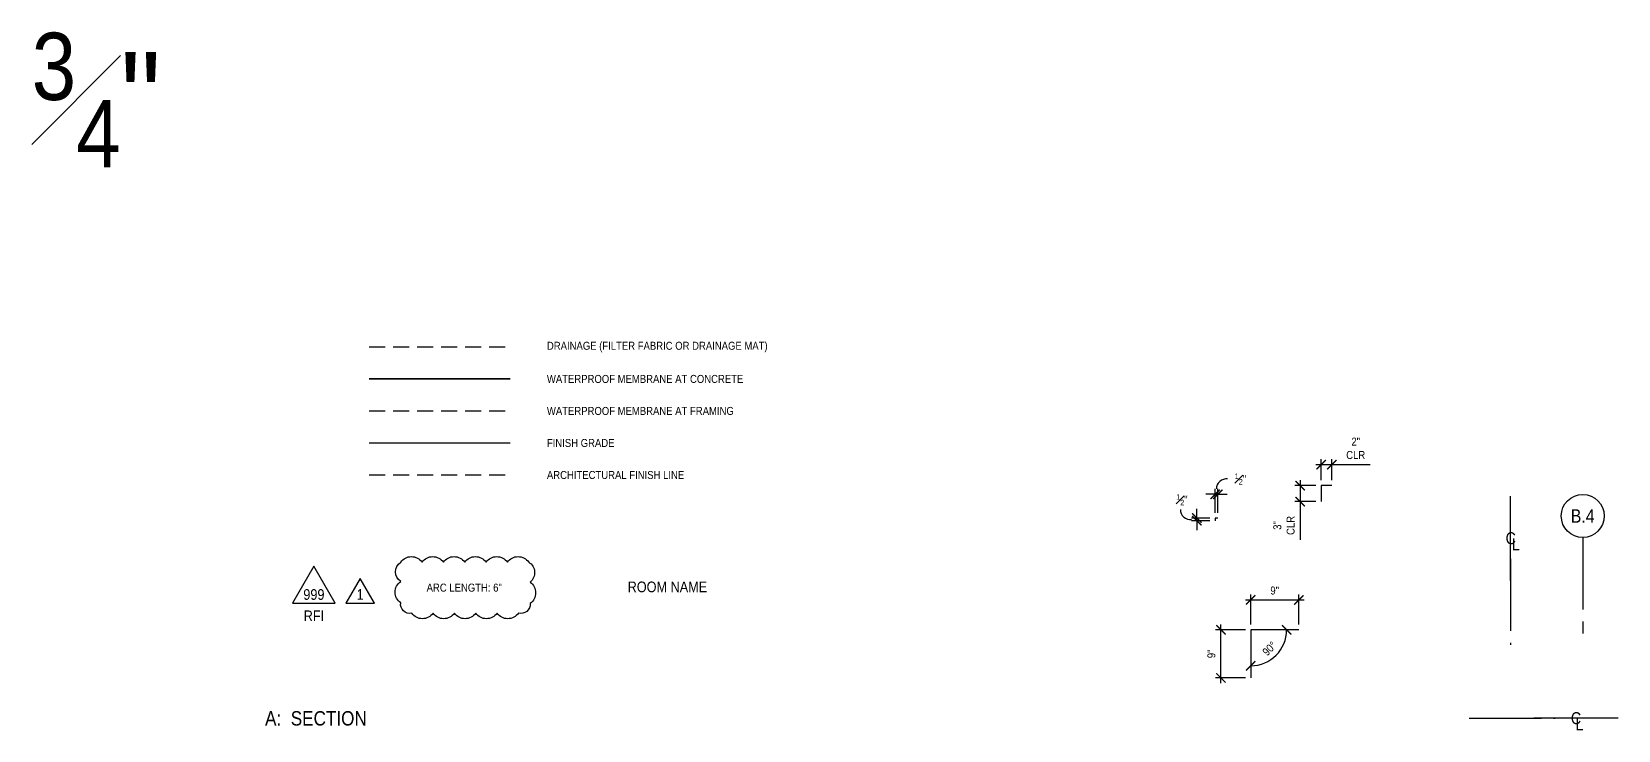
# Model space of a CAD drawing. Header units: inches. Extents: x -16404 to 14624, y -1591 to 16152.
# Drawn here: x 1988.7 to 2286.1, y -154.7 to -23.8 of the extents above; entities that cross this region are included whole.
import ezdxf
from ezdxf.enums import TextEntityAlignment as Align

# ---------------------------------------------------------------- set-up
doc = ezdxf.new("R2010")
doc.units = ezdxf.units.IN
doc.header["$LTSCALE"] = 24
doc.header["$MEASUREMENT"] = 0
doc.linetypes.add('CENTER2', pattern=[1.125, 0.75, -0.125, 0.125, -0.125])
doc.linetypes.add('HIDDEN2', pattern=[0.1875, 0.125, -0.0625])
doc.layers.get('0').update_dxf_attribs({"linetype": 'CONTINUOUS'})
doc.layers.get('DefPoints').update_dxf_attribs({"color": 251, "linetype": 'CONTINUOUS'})
for name, color, linetype in [('S-ANNO-DIMS', 2, 'CONTINUOUS'), ('S-ANNO-NOTE', 4, 'CONTINUOUS'), ('S-ARCH-FINISHES', 1, 'HIDDEN2'), ('S-GRADE', 3, 'CONTINUOUS'), ('S-GRID', 1, 'CENTER2'), ('S-MEMBRANE', 6, 'HIDDEN2'), ('S-REV-1', 2, 'CONTINUOUS'), ('S-REV-DELTA', 2, 'CONTINUOUS'), ('S-ROOM-NAME', 252, 'CONTINUOUS')]:
    doc.layers.add(name, color=color, linetype=linetype)
doc.layers.add('S-ANNO-GRID-NONPLOT', color=251, linetype='CONTINUOUS', plot=False)
doc.layers.add('S-ANNO-NONPLOT', color=253, linetype='CONTINUOUS', plot=False)
doc.styles.add('Arial', font='arial.ttf', dxfattribs={"width": 0.85})
doc.dimstyles.new('DIM-16_Se', dxfattribs={"dimscale": 16, "dimtxt": 0.09375, "dimasz": 0.109375, "dimexe": 0.0625, "dimexo": 0.0625, "dimgap": 0.0625, "dimtad": 1, "dimdec": 4, "dimzin": 11, "dimdsep": 46, "dimlunit": 4, "dimtxsty": 'Arial', "dimblk": 'ARCHTICK', "dimcen": 0.125, "dimdle": 0.0625, "dimclrd": 256, "dimclre": 256, "dimclrt": 4, "dimadec": 0, "dimazin": 0, "dimtfac": 0.75, "dimtdec": 4, "dimtmove": 0, "dimatfit": 3, "dimfxl": 1, "dimfrac": 1, "dimtolj": 1, "dimtzin": 0, "dimarcsym": 0})

# ---------------------------------------------------------------- blocks, each defined once
blk = doc.blocks.new('_ARCHTICK')
at = {"color": 0, "linetype": 'ByBlock', "const_width": 0.15}
blk.add_lwpolyline([(-0.5, -0.5), (0.5, 0.5)], dxfattribs=at)
blk = doc.blocks.new('*D705')
at = {"layer": 'DefPoints', "color": 0, "transparency": 16777216}
for p in [(2207.08, -114.95), (2210.5, -114.95), (2210.5, -115.45)]:
    blk.add_point(p, dxfattribs=at)
at = {"layer": 'S-ANNO-DIMS', "lineweight": -2, "transparency": 16777216}
for p, q in [((2209.5, -114.95), (2206.08, -114.95)), ((2209.5, -115.45), (2206.08, -115.45)), ((2207.08, -114.95), (2207.08, -113.2)), ((2207.08, -115.45), (2207.08, -114.95)), ((2207.08, -115.45), (2207.08, -117.2))]:
    blk.add_line(p, q, dxfattribs=at)
at = {"layer": 'S-ANNO-DIMS', "lineweight": -2, "transparency": 16777216, "xscale": 1.75, "yscale": 1.75, "zscale": 1.75}
for p, rotation in [((2207.08, -114.95), 270), ((2207.08, -115.45), 90)]:
    blk.add_blockref('_ARCHTICK', p, dxfattribs=dict(at, rotation=rotation))
blk = doc.blocks.new('*D706')
at = {"layer": 'DefPoints', "color": 0, "transparency": 16777216}
for p in [(2211, -110.49), (2210.5, -114.95), (2211, -114.95)]:
    blk.add_point(p, dxfattribs=at)
at = {"layer": 'S-ANNO-DIMS', "lineweight": -2, "transparency": 16777216}
for p, q in [((2210.5, -113.95), (2210.5, -109.49)), ((2211, -113.95), (2211, -109.49)), ((2210.5, -110.49), (2208.75, -110.49)), ((2210.5, -110.49), (2211, -110.49)), ((2211, -110.49), (2212.75, -110.49))]:
    blk.add_line(p, q, dxfattribs=at)
at = {"layer": 'S-ANNO-DIMS', "lineweight": -2, "transparency": 16777216, "xscale": 1.75, "yscale": 1.75, "zscale": 1.75}
blk.add_blockref('_ARCHTICK', (2210.5, -110.49), dxfattribs=at)
at = {"layer": 'S-ANNO-DIMS', "lineweight": -2, "transparency": 16777216, "xscale": 1.75, "yscale": 1.75, "zscale": 1.75, "rotation": 180}
blk.add_blockref('_ARCHTICK', (2211, -110.49), dxfattribs=at)
blk = doc.blocks.new('*D707')
at = {"layer": 'DefPoints', "color": 0, "transparency": 16777216}
for p in [(2211.58, -135.9), (2217.17, -135.9), (2217.17, -144.9)]:
    blk.add_point(p, dxfattribs=at)
at = {"layer": 'S-ANNO-DIMS', "lineweight": -2, "transparency": 16777216}
for p, q in [((2216.17, -135.9), (2210.58, -135.9)), ((2211.58, -145.9), (2211.58, -134.9)), ((2216.17, -144.9), (2210.58, -144.9))]:
    blk.add_line(p, q, dxfattribs=at)
at = {"layer": 'S-ANNO-DIMS', "lineweight": -2, "transparency": 16777216, "xscale": 1.75, "yscale": 1.75, "zscale": 1.75}
for p, rotation in [((2211.58, -135.9), 90), ((2211.58, -144.9), 270)]:
    blk.add_blockref('_ARCHTICK', p, dxfattribs=dict(at, rotation=rotation))
at = {"layer": 'S-ANNO-DIMS', "color": 4, "transparency": 16777216, "insert": (2209.81, -140.4), "char_height": 1.5, "attachment_point": 5, "rotation": 90, "style": 'Arial'}
blk.add_mtext('\\A1;9"', dxfattribs=at)
blk = doc.blocks.new('*D708')
at = {"layer": 'DefPoints', "color": 0, "transparency": 16777216}
for p in [(2226.17, -130.3), (2217.17, -135.9), (2226.17, -135.9)]:
    blk.add_point(p, dxfattribs=at)
at = {"layer": 'S-ANNO-DIMS', "lineweight": -2, "transparency": 16777216}
for p, q in [((2216.17, -130.3), (2227.17, -130.3)), ((2217.17, -134.9), (2217.17, -129.3)), ((2226.17, -134.9), (2226.17, -129.3))]:
    blk.add_line(p, q, dxfattribs=at)
at = {"layer": 'S-ANNO-DIMS', "lineweight": -2, "transparency": 16777216, "xscale": 1.75, "yscale": 1.75, "zscale": 1.75, "rotation": 180}
blk.add_blockref('_ARCHTICK', (2217.17, -130.3), dxfattribs=at)
at = {"layer": 'S-ANNO-DIMS', "lineweight": -2, "transparency": 16777216, "xscale": 1.75, "yscale": 1.75, "zscale": 1.75}
blk.add_blockref('_ARCHTICK', (2226.17, -130.3), dxfattribs=at)
at = {"layer": 'S-ANNO-DIMS', "color": 4, "transparency": 16777216, "insert": (2221.67, -128.54), "char_height": 1.5, "attachment_point": 5, "style": 'Arial'}
blk.add_mtext('\\A1;9"', dxfattribs=at)
blk = doc.blocks.new('*D720')
at = {"layer": 'DefPoints', "color": 0, "transparency": 16777216}
for p in [(2217.17, -135.9), (2217.17, -135.9), (2226.17, -135.9), (2220.55, -141.74), (2217.17, -144.9)]:
    blk.add_point(p, dxfattribs=at)
at = {"layer": 'S-ANNO-DIMS', "lineweight": -2, "transparency": 16777216}
blk.add_arc((2217.17, -135.9), 6.74, 270, 0, dxfattribs=at)
at = {"layer": 'S-ANNO-DIMS', "lineweight": -2, "transparency": 16777216, "xscale": 1.75, "yscale": 1.75, "zscale": 1.75}
for p, rotation in [((2223.92, -135.9), 90), ((2217.17, -142.65), 180)]:
    blk.add_blockref('_ARCHTICK', p, dxfattribs=dict(at, rotation=rotation))
at = {"layer": 'S-ANNO-DIMS', "color": 4, "transparency": 16777216, "insert": (2220.69, -139.42), "char_height": 1.5, "attachment_point": 5, "rotation": 45, "style": 'Arial'}
blk.add_mtext('\\A1;90°', dxfattribs=at)
blk = doc.blocks.new('*D2364')
at = {"layer": 'DefPoints', "color": 0, "transparency": 16777216}
for p in [(2230.38, -108.86), (2226.44, -111.86), (2230.38, -111.86)]:
    blk.add_point(p, dxfattribs=at)
at = {"layer": 'S-ANNO-DIMS', "lineweight": -2, "transparency": 16777216}
for p, q in [((2229.38, -108.86), (2225.44, -108.86)), ((2226.44, -107.86), (2226.44, -111.86)), ((2229.38, -111.86), (2225.44, -111.86)), ((2226.44, -111.86), (2226.44, -119.06))]:
    blk.add_line(p, q, dxfattribs=at)
at = {"layer": 'S-ANNO-DIMS', "lineweight": -2, "transparency": 16777216, "xscale": 1.75, "yscale": 1.75, "zscale": 1.75}
for p, rotation in [((2226.44, -108.86), 90), ((2226.44, -111.86), 270)]:
    blk.add_blockref('_ARCHTICK', p, dxfattribs=dict(at, rotation=rotation))
at = {"layer": 'S-ANNO-DIMS', "color": 4, "transparency": 16777216, "insert": (2223.41, -116.34), "char_height": 1.5, "attachment_point": 5, "rotation": 90, "style": 'Arial'}
blk.add_mtext('\\A1;3"\\PCLR', dxfattribs=at)
blk = doc.blocks.new('*D2365')
at = {"layer": 'DefPoints', "color": 0, "transparency": 16777216}
for p in [(2232.38, -104.92), (2230.38, -108.86), (2232.38, -108.86)]:
    blk.add_point(p, dxfattribs=at)
at = {"layer": 'S-ANNO-DIMS', "lineweight": -2, "transparency": 16777216}
for p, q in [((2230.38, -107.86), (2230.38, -103.92)), ((2232.38, -107.86), (2232.38, -103.92)), ((2229.38, -104.92), (2232.38, -104.92)), ((2232.38, -104.92), (2239.58, -104.92))]:
    blk.add_line(p, q, dxfattribs=at)
at = {"layer": 'S-ANNO-DIMS', "lineweight": -2, "transparency": 16777216, "xscale": 1.75, "yscale": 1.75, "zscale": 1.75, "rotation": 180}
blk.add_blockref('_ARCHTICK', (2230.38, -104.92), dxfattribs=at)
at = {"layer": 'S-ANNO-DIMS', "lineweight": -2, "transparency": 16777216, "xscale": 1.75, "yscale": 1.75, "zscale": 1.75}
blk.add_blockref('_ARCHTICK', (2232.38, -104.92), dxfattribs=at)
at = {"layer": 'S-ANNO-DIMS', "color": 4, "transparency": 16777216, "insert": (2236.85, -101.89), "char_height": 1.5, "attachment_point": 5, "style": 'Arial'}
blk.add_mtext('\\A1;2"\\PCLR', dxfattribs=at)
blk = doc.blocks.new('REF GRID')
blk.add_circle((0, 0.25), 0.25)
at = {"style": 'Arial', "width": 0.85}
blk.add_attdef('#', text='', height=0.156, dxfattribs=at).set_placement((0, 0.25), align=Align.MIDDLE_CENTER)
blk = doc.blocks.new('CL-V12')
at = {"layer": 'DefPoints'}
blk.add_line((0, 5.94), (0, -5.94), dxfattribs=at)
at = {"layer": 'S-ANNO-NOTE', "color": 4, "char_height": 1.69, "attachment_point": 5, "style": 'Arial'}
for s, insert, width in [('C', (0.09, 0), 1.3847), ('L', (0.79, -0.84), 1.0599)]:
    blk.add_mtext(s, dxfattribs=dict(at, insert=insert, width=width))
blk = doc.blocks.new('CL-H12')
at = {"layer": 'DefPoints'}
blk.add_line((5.94, 0), (-5.94, 0), dxfattribs=at)
at = {"layer": 'S-ANNO-NOTE', "color": 4, "char_height": 1.69, "attachment_point": 5, "style": 'Arial'}
for s, insert, width in [('C', (0, 0), 1.3847), ('L', (0.48, -0.84), 1.0599)]:
    blk.add_mtext(s, dxfattribs=dict(at, insert=insert, width=width))
blk = doc.blocks.new('REV DELTA')
blk.add_lwpolyline([(2, 0), (0, 3.46), (-2, 0)], close=True)
at = {"style": 'Arial', "width": 0.85}
blk.add_attdef('1', text='', height=1.5, dxfattribs=at).set_placement((0, 1.23), align=Align.MIDDLE)
blk = doc.blocks.new('RevDelta_CA')
blk.add_lwpolyline([(12, 0), (0, 20.79), (-12, 0)], close=True)
at = {"style": 'Arial', "width": 0.85}
for tag, p in [('NUMBER', (0, 4.92)), ('TYPE', (0, -7.08))]:
    blk.add_attdef(tag, text='', height=6, dxfattribs=at).set_placement(p, align=Align.MIDDLE_CENTER)

msp = doc.modelspace()

# ---------------------------------------------------------------- linework, layer by layer
at = {"layer": 'S-ANNO-DIMS'}
for centre, start, end in [((2212.62083, -109.47904), 83.5851216, 180.5344352), ((2205.87954, -113.36258), 179.4655648, 276.4148784)]:
    msp.add_arc(centre, 1.87448, start, end, dxfattribs=at)
at = {"layer": 'S-ANNO-NONPLOT'}
msp.add_line((2282.25726, -152.46864), (2274.21726, -152.46864), dxfattribs=at)
for points in [[(2232.37902, -108.86179), (2230.37902, -108.86179), (2230.37902, -111.86179)], [(2210.99741, -114.95083), (2210.49741, -114.95083), (2210.49741, -115.45083)], [(2226.17451, -135.90308), (2217.17451, -135.90308), (2217.17451, -144.90308)]]:
    msp.add_lwpolyline(points, dxfattribs=at)
at = {"layer": 'S-ARCH-FINISHES'}
msp.add_line((2051.94766, -106.84828), (2078.39954, -106.84828), dxfattribs=at)
at = {"layer": 'S-GRADE'}
msp.add_line((2051.94766, -100.84828), (2078.39954, -100.84828), dxfattribs=at)
at = {"layer": 'S-GRID', "color": 1, "linetype": 'CENTER2', "ltscale": 0.75}
for p, q in [((2279.38537, -118.5835), (2279.38537, -138.6835)), ((2265.82645, -122.6035), (2265.82645, -138.6835)), ((2258.13726, -152.46864), (2274.21726, -152.46864))]:
    msp.add_line(p, q, dxfattribs=at)
at = {"layer": 'S-MEMBRANE', "color": 2, "linetype": 'HIDDEN2'}
msp.add_line((2051.94766, -82.84828), (2078.39954, -82.84828), dxfattribs=at)
at = {"layer": 'S-MEMBRANE'}
msp.add_line((2051.94766, -94.84828), (2078.39954, -94.84828), dxfattribs=at)
at = {"layer": 'S-MEMBRANE', "color": 4, "linetype": 'HIDDEN2', "const_width": 0.33333}
msp.add_lwpolyline([(2051.94766, -88.84828), (2078.39954, -88.84828)], dxfattribs=at)
at = {"layer": 'S-REV-1'}
msp.add_lwpolyline([(2057.88242, -123.21823, -0.52056705), (2061.88242, -123.21823, -0.52056705), (2065.88242, -123.21823, -0.52056705), (2069.88242, -123.21823, -0.52056705), (2073.88242, -123.21823, -0.52056705), (2077.88242, -123.21823, -0.52056705), (2081.88242, -123.21823, -0.52056705), (2082.13373, -126.96691, -0.52056705), (2082.13373, -130.96691, -0.52056705), (2079.94658, -132.77976, -0.52056705), (2075.94658, -132.77976, -0.52056705), (2071.94658, -132.77976, -0.52056705), (2067.94658, -132.77976, -0.52056705), (2063.94658, -132.77976, -0.52056705), (2059.94658, -132.77976, -0.52056705), (2057.88242, -130.84391, -0.52056705), (2057.88242, -126.84391, -0.52056705)], format="xyb", close=True, dxfattribs=at)

# ---------------------------------------------------------------- block references
at = {"layer": 'S-ANNO-NOTE', "xscale": 1.333333333333333, "yscale": 1.333333333333333, "zscale": 1.333333333333333}
for name, p in [('CL-V12', (2265.7882, -118.75128)), ('CL-H12', (2278.13726, -152.46864))]:
    msp.add_blockref(name, p, dxfattribs=at)
at = {"layer": 'S-ANNO-NOTE', "xscale": 16.08, "yscale": 16.08, "zscale": 16.08}
msp.add_blockref('REF GRID', (2279.38537, -118.5835), dxfattribs=at).add_auto_attribs({'#': 'B.4'})
at = {"layer": 'S-REV-DELTA'}
for name, p, xscale, yscale, zscale, values in [('RevDelta_CA', (2041.62097, -130.91378), 0.3333333333333333, 0.3333333333333333, 0.3333333333333333, {'NUMBER': '999', 'TYPE': 'RFI'}), ('REV DELTA', (2050.28783, -130.91378), 1.333333333333333, 1.333333333333333, 1.333333333333333, {'1': '1'})]:
    msp.add_blockref(name, p, dxfattribs=dict(at, xscale=xscale, yscale=yscale, zscale=zscale)).add_auto_attribs(values)

# ---------------------------------------------------------------- texts
at = {"layer": 'S-ANNO-DIMS', "color": 4, "char_height": 1.5, "style": 'Arial'}
for insert, width, attachment_point in [((2214.17187, -106.59809), 30.005253, 1), ((2205.34627, -110.47903), 30.0403731, 3)]:
    msp.add_mtext('\\A1;{\\H0.7x;\\S1#2;}"', dxfattribs=dict(at, insert=insert, width=width, attachment_point=attachment_point))
at = {"layer": 'S-ANNO-GRID-NONPLOT', "color": 191, "insert": (1988.74249, -24), "char_height": 18, "width": 59.0975878, "attachment_point": 1, "style": 'Arial'}
msp.add_mtext('\\A1;{\\H0.7x;\\S3#4;}"', dxfattribs=at)
at = {"layer": 'S-ANNO-NOTE', "color": 191, "char_height": 1.5, "width": 56.2766508, "attachment_point": 4, "style": 'Arial'}
for s, insert in [('DRAINAGE (FILTER FABRIC OR DRAINAGE MAT)', (2085.28457, -82.88724)), ('WATERPROOF MEMBRANE AT CONCRETE', (2085.28457, -88.88724)), ('WATERPROOF MEMBRANE AT FRAMING', (2085.28457, -94.88724)), ('FINISH GRADE', (2085.28457, -100.88724)), ('ARCHITECTURAL FINISH LINE', (2085.28457, -106.88724))]:
    msp.add_mtext(s, dxfattribs=dict(at, insert=insert))
at = {"layer": 'S-ANNO-NOTE', "insert": (2069.79025, -127.99899), "char_height": 1.5, "width": 39.230233, "attachment_point": 5, "style": 'Arial'}
msp.add_mtext('ARC LENGTH: 6"', dxfattribs=at)
at = {"layer": 'S-ANNO-NOTE', "color": 6, "insert": (2042.00034, -153.87225), "char_height": 2.7, "width": 41.440087, "attachment_point": 8, "style": 'Arial'}
msp.add_mtext('A:  SECTION', dxfattribs=at)
at = {"layer": 'S-ROOM-NAME', "insert": (2107.8694, -127.86686), "char_height": 2, "width": 14.9092087, "attachment_point": 5, "style": 'Arial'}
msp.add_mtext('ROOM NAME', dxfattribs=at)

# ---------------------------------------------------------------- dimensions: what is measured, and where the dimension line sits
at = {"layer": 'S-ANNO-DIMS'}
for base, p2, angle, picture, middle in [((2232.37902, -104.91802), (2232.37902, -108.86179), 180, '*D2365', (2236.85497, -101.88937)), ((2226.43525, -111.86179), (2230.37902, -111.86179), 90, '*D2364', (2223.4066, -116.33774))]:
    dim = msp.add_linear_dim(base=base, p1=(2230.37902, -108.86179), p2=p2, angle=angle, text='<>\\PCLR', dimstyle='DIM-16_Se', dxfattribs=at)
    dim.commit()
    dim.dimension.update_dxf_attribs({"geometry": picture, "text_midpoint": middle})
dim = msp.add_linear_dim(base=(2210.99741, -110.49428), p1=(2210.49741, -114.95083), p2=(2210.99741, -114.95083), text=' ', dimstyle='DIM-16_Se', dxfattribs=at)
dim.commit()
dim.dimension.update_dxf_attribs({"geometry": '*D706', "text_midpoint": (2210.74741, -110.49428), "dimtype": 128})
dim = msp.add_linear_dim(base=(2207.08057, -114.95083), p1=(2210.49741, -115.45083), p2=(2210.49741, -114.95083), angle=90, text=' ', dimstyle='DIM-16_Se', dxfattribs=at)
dim.commit()
dim.dimension.update_dxf_attribs({"geometry": '*D705', "text_midpoint": (2207.08057, -115.20083), "dimtype": 128})
for base, p1, p2, angle, picture, middle in [((2226.17451, -130.30445), (2217.17451, -135.90308), (2226.17451, -135.90308), 180, '*D708', (2221.67451, -128.53859)), ((2211.57588, -135.90308), (2217.17451, -144.90308), (2217.17451, -135.90308), 270, '*D707', (2209.81002, -140.40308))]:
    dim = msp.add_linear_dim(base=base, p1=p1, p2=p2, angle=angle, dimstyle='DIM-16_Se', dxfattribs=at)
    dim.commit()
    dim.dimension.update_dxf_attribs({"geometry": picture, "text_midpoint": middle})
dim = msp.add_angular_dim_2l(base=(2220.5462, -141.74301), line1=((2226.17451, -135.90308), (2217.17451, -135.90308)), line2=((2217.17451, -135.90308), (2217.17451, -144.90308)), dimstyle='DIM-16_Se', dxfattribs=at)
dim.commit()
dim.dimension.update_dxf_attribs({"geometry": '*D720', "text_midpoint": (2220.69415, -139.42271)})

doc.saveas('drawing.dxf')
